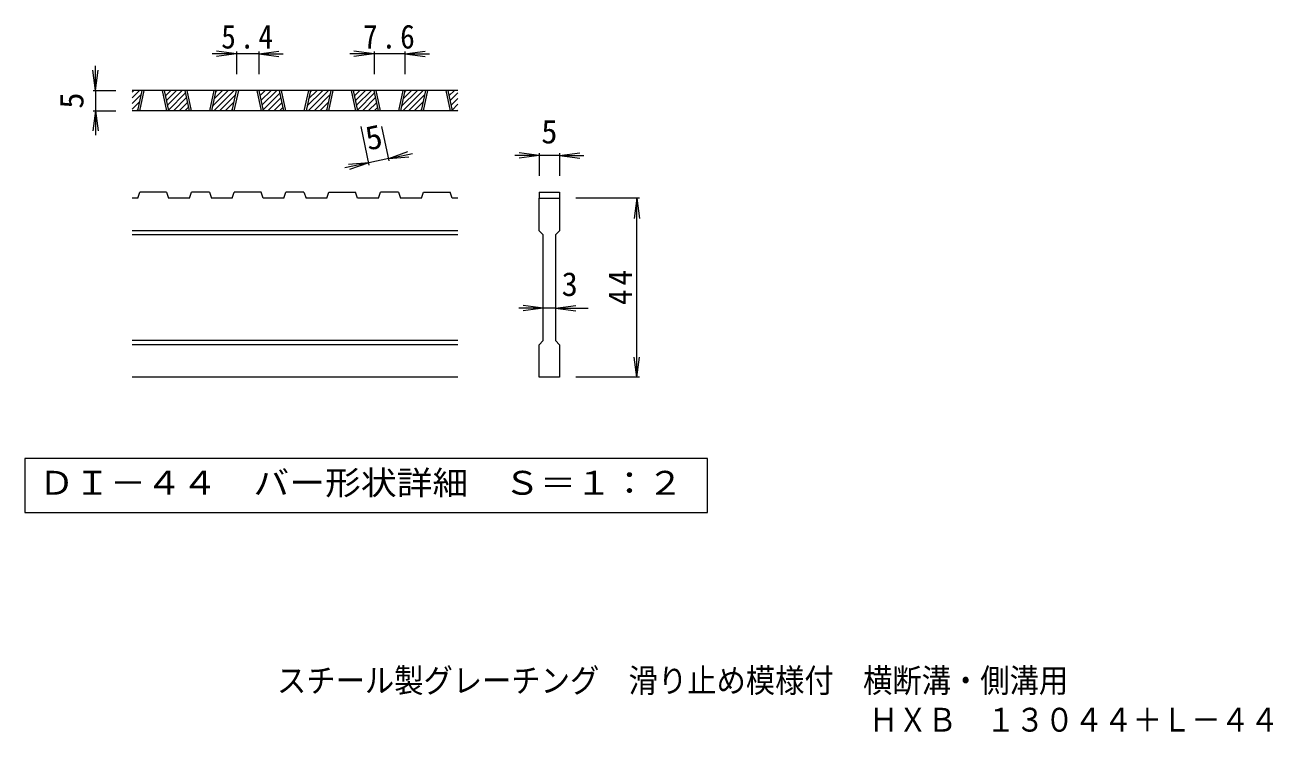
# Model space of a CAD drawing. Units: millimetres on the paper, enlarged 5 times, with parts at other scales. Extents: x -848 to 876, y -685 to 646.
# Drawn here: x -581 to 185, y -685 to -251 of the extents above; entities that cross this region are included whole.
import ezdxf
from ezdxf.enums import TextEntityAlignment as Align

# ---------------------------------------------------------------- set-up
doc = ezdxf.new("R2010")
doc.units = ezdxf.units.MM
doc.header["$LTSCALE"] = 5
for name, color, linetype, lineweight in [('D-0_通り芯', 3, 'Continuous', 9), ('D-4_寸法', 7, 'Continuous', 9), ('F-5_F-5ﾚｲﾔ', 2, 'Continuous', 9)]:
    doc.layers.add(name, color=color, linetype=linetype, lineweight=lineweight)
doc.layers.add('F-0_F-0ﾚｲﾔ', color=2, linetype='Continuous')
doc.styles.add('ＭＳ ゴシック', font='')
doc.styles.get('ＭＳ ゴシック').set_extended_font_data('MS Gothic')

msp = doc.modelspace()

# ---------------------------------------------------------------- linework, layer by layer
at = {"layer": 'D-0_通り芯'}
for p, q in [((-515.26, -295.655), (-510.727, -291.122)), ((-515.26, -292.12), (-514.262, -291.122)), ((-315.26, -291.122), (-515.26, -291.122)), ((-511.822, -303.622), (-509.147, -291.122)), ((-510.572, -303.622), (-507.897, -291.122)), ((-496.822, -291.122), (-494.147, -303.622)), ((-495.572, -291.122), (-492.897, -303.622)), ((-495.486, -291.521), (-495.087, -291.122)), ((-494.863, -294.434), (-491.551, -291.122)), ((-494.24, -297.346), (-488.016, -291.122)), ((-493.616, -300.258), (-484.48, -291.122)), ((-480.113, -303.622), (-482.788, -291.122)), ((-478.863, -303.622), (-481.538, -291.122)), ((-465.113, -291.122), (-467.788, -303.622)), ((-463.863, -291.122), (-466.538, -303.622)), ((-465.951, -300.877), (-456.196, -291.122)), ((-465.161, -303.622), (-452.661, -291.122)), ((-464.988, -296.379), (-459.732, -291.122)), ((-464.026, -291.881), (-463.267, -291.122)), ((-453.755, -303.622), (-451.08, -291.122)), ((-452.505, -303.622), (-449.83, -291.122)), ((-438.755, -291.122), (-436.08, -303.622)), ((-437.505, -291.122), (-434.83, -303.622)), ((-437.42, -291.521), (-437.021, -291.122)), ((-436.797, -294.434), (-433.485, -291.122)), ((-436.174, -297.346), (-429.95, -291.122)), ((-435.55, -300.258), (-426.414, -291.122)), ((-422.047, -303.622), (-424.722, -291.122)), ((-420.797, -303.622), (-423.472, -291.122)), ((-407.047, -291.122), (-409.722, -303.622)), ((-405.797, -291.122), (-408.472, -303.622)), ((-407.885, -300.877), (-398.13, -291.122)), ((-407.095, -303.622), (-394.595, -291.122)), ((-406.922, -296.379), (-401.666, -291.122)), ((-405.96, -291.881), (-405.201, -291.122)), ((-395.689, -303.622), (-393.014, -291.122)), ((-394.439, -303.622), (-391.764, -291.122)), ((-380.689, -291.122), (-378.014, -303.622)), ((-379.439, -291.122), (-376.764, -303.622)), ((-379.354, -291.521), (-378.955, -291.122)), ((-378.731, -294.434), (-375.419, -291.122)), ((-378.108, -297.346), (-371.884, -291.122)), ((-377.484, -300.258), (-368.348, -291.122)), ((-363.981, -303.622), (-366.656, -291.122)), ((-362.731, -303.622), (-365.406, -291.122)), ((-348.981, -291.122), (-351.656, -303.622)), ((-347.731, -291.122), (-350.406, -303.622)), ((-349.819, -300.877), (-340.064, -291.122)), ((-349.029, -303.622), (-336.529, -291.122)), ((-348.856, -296.379), (-343.6, -291.122)), ((-347.894, -291.881), (-347.135, -291.122)), ((-337.623, -303.622), (-334.948, -291.122)), ((-336.373, -303.622), (-333.698, -291.122)), ((-322.623, -291.122), (-319.948, -303.622)), ((-321.373, -291.122), (-318.698, -303.622)), ((-321.288, -291.521), (-320.889, -291.122)), ((-320.665, -294.434), (-317.353, -291.122)), ((-515.26, -299.191), (-509.679, -293.61)), ((-515.26, -302.727), (-510.641, -298.108)), ((-492.993, -303.17), (-482.464, -292.641)), ((-489.91, -303.622), (-481.84, -295.553)), ((-486.374, -303.622), (-481.217, -298.465)), ((-461.625, -303.622), (-451.613, -293.61)), ((-458.09, -303.622), (-452.575, -298.108)), ((-434.927, -303.17), (-424.397, -292.641)), ((-431.843, -303.622), (-423.774, -295.553)), ((-428.308, -303.622), (-423.151, -298.465)), ((-403.559, -303.622), (-393.547, -293.61)), ((-400.024, -303.622), (-394.509, -298.108)), ((-376.861, -303.17), (-366.331, -292.641)), ((-373.777, -303.622), (-365.708, -295.553)), ((-370.242, -303.622), (-365.085, -298.465)), ((-345.493, -303.622), (-335.481, -293.61)), ((-341.958, -303.622), (-336.443, -298.108)), ((-320.042, -297.346), (-315.26, -292.564)), ((-319.418, -300.258), (-315.26, -296.1)), ((-315.26, -303.622), (-515.26, -303.622)), ((-512.62, -303.622), (-511.604, -302.606)), ((-482.838, -303.622), (-480.594, -301.378)), ((-454.554, -303.622), (-453.538, -302.606)), ((-424.772, -303.622), (-422.528, -301.378)), ((-396.488, -303.622), (-395.472, -302.606)), ((-366.706, -303.622), (-364.462, -301.378)), ((-338.422, -303.622), (-337.406, -302.606)), ((-318.795, -303.17), (-315.26, -299.635)), ((-315.711, -303.622), (-315.26, -303.171)), ((-511.822, -357.372), (-515.26, -357.372)), ((-511.822, -357.372), (-510.572, -353.622)), ((-494.147, -353.622), (-510.572, -353.622)), ((-494.147, -353.622), (-492.897, -357.372)), ((-480.113, -357.372), (-492.897, -357.372)), ((-480.113, -357.372), (-478.863, -353.622)), ((-467.788, -353.622), (-478.863, -353.622)), ((-467.788, -353.622), (-466.538, -357.372)), ((-453.755, -357.372), (-466.538, -357.372)), ((-453.755, -357.372), (-452.505, -353.622)), ((-436.08, -353.622), (-452.505, -353.622)), ((-434.83, -357.372), (-436.08, -353.622)), ((-422.047, -357.372), (-434.83, -357.372)), ((-422.047, -357.372), (-420.797, -353.622)), ((-409.722, -353.622), (-420.797, -353.622)), ((-409.722, -353.622), (-408.472, -357.372)), ((-395.689, -357.372), (-408.472, -357.372)), ((-395.689, -357.372), (-394.439, -353.622)), ((-394.439, -353.622), (-378.014, -353.622)), ((-376.764, -357.372), (-378.014, -353.622)), ((-363.981, -357.372), (-376.764, -357.372)), ((-363.981, -357.372), (-362.731, -353.622)), ((-351.656, -353.622), (-362.731, -353.622)), ((-351.656, -353.622), (-350.406, -357.372)), ((-337.623, -357.372), (-350.406, -357.372)), ((-337.623, -357.372), (-336.373, -353.622)), ((-336.373, -353.622), (-319.948, -353.622)), ((-318.698, -357.372), (-319.948, -353.622)), ((-315.26, -357.372), (-318.698, -357.372)), ((-265.26, -353.622), (-252.76, -353.622)), ((-265.26, -353.622), (-265.26, -357.372)), ((-265.26, -357.372), (-252.76, -357.372)), ((-265.26, -377.372), (-265.26, -357.372)), ((-252.76, -353.622), (-252.76, -357.372)), ((-252.76, -357.372), (-252.76, -377.372)), ((-315.26, -377.372), (-515.26, -377.372)), ((-315.26, -379.872), (-515.26, -379.872)), ((-265.26, -377.372), (-262.76, -379.872)), ((-262.76, -444.872), (-262.76, -379.872)), ((-255.26, -379.872), (-252.76, -377.372)), ((-255.26, -379.872), (-255.26, -444.872)), ((-315.26, -444.872), (-515.26, -444.872)), ((-315.26, -447.372), (-515.26, -447.372)), ((-255.26, -444.872), (-252.76, -447.372)), ((-252.76, -447.372), (-252.76, -467.372)), ((-315.26, -467.372), (-515.26, -467.372)), ((-252.76, -467.372), (-265.26, -467.372))]:
    msp.add_line(p, q, dxfattribs=at)
msp.add_lwpolyline([(-265.26, -467.372), (-265.26, -447.372), (-262.76, -444.872)], dxfattribs=at)
at = {"layer": 'D-0_通り芯', "color": 7}
msp.add_lwpolyline([(-581.087, -517.372), (-581.087, -550.598), (-161.933, -550.598), (-161.933, -517.372)], close=True, dxfattribs=at)
at = {"layer": 'D-4_寸法'}
for p, q in [((-451.08, -268.622), (-463.474, -266.991)), ((-451.08, -267.122), (-451.08, -281.122)), ((-437.505, -268.622), (-425.112, -266.991)), ((-437.505, -267.122), (-437.505, -281.122)), ((-366.656, -268.622), (-379.049, -266.991)), ((-366.656, -267.122), (-366.656, -281.122)), ((-347.731, -268.622), (-335.338, -266.991)), ((-347.731, -267.122), (-347.731, -281.122)), ((-451.08, -268.622), (-466.08, -268.622)), ((-451.08, -268.622), (-463.474, -270.254)), ((-437.505, -268.622), (-451.08, -268.622)), ((-437.505, -268.622), (-425.112, -270.254)), ((-437.505, -268.622), (-422.505, -268.622)), ((-366.656, -268.622), (-381.656, -268.622)), ((-366.656, -268.622), (-379.049, -270.254)), ((-347.731, -268.622), (-366.656, -268.622)), ((-347.731, -268.622), (-335.338, -270.254)), ((-347.731, -268.622), (-332.731, -268.622)), ((-537.76, -291.122), (-539.392, -278.729)), ((-537.76, -291.122), (-537.76, -276.122)), ((-537.76, -291.122), (-536.128, -278.729)), ((-539.26, -291.122), (-525.26, -291.122)), ((-537.76, -291.122), (-537.76, -303.622)), ((-537.76, -303.622), (-539.392, -316.015)), ((-539.26, -303.622), (-525.26, -303.622)), ((-537.76, -303.622), (-536.128, -316.015)), ((-537.76, -303.622), (-537.76, -318.622)), ((-369.613, -337.041), (-374.672, -313.401)), ((-357.39, -334.425), (-361.889, -313.401)), ((-357.704, -332.958), (-345.926, -328.769)), ((-265.26, -331.122), (-277.653, -329.491)), ((-252.76, -331.122), (-240.367, -329.491)), ((-369.927, -335.574), (-384.595, -338.713)), ((-369.927, -335.574), (-382.387, -336.572)), ((-369.927, -335.574), (-381.704, -339.763)), ((-357.704, -332.958), (-369.927, -335.574)), ((-357.704, -332.958), (-343.036, -329.819)), ((-357.704, -332.958), (-345.244, -331.96)), ((-265.26, -331.122), (-280.26, -331.122)), ((-265.26, -331.122), (-277.653, -332.754)), ((-265.26, -329.622), (-265.26, -343.622)), ((-252.76, -331.122), (-265.26, -331.122)), ((-252.76, -329.622), (-252.76, -343.622)), ((-252.76, -331.122), (-240.367, -332.754)), ((-252.76, -331.122), (-237.76, -331.122)), ((-203.76, -357.372), (-242.76, -357.372)), ((-205.26, -357.372), (-206.892, -369.765)), ((-205.26, -357.372), (-203.628, -369.765)), ((-205.26, -467.372), (-205.26, -357.372)), ((-262.76, -424.872), (-277.76, -424.872)), ((-262.76, -424.872), (-275.153, -423.24)), ((-262.76, -424.872), (-275.153, -426.504)), ((-255.26, -424.872), (-262.76, -424.872)), ((-255.26, -424.872), (-242.867, -423.24)), ((-255.26, -424.872), (-242.867, -426.504)), ((-255.26, -424.872), (-235.26, -424.872)), ((-205.26, -467.372), (-206.892, -454.979)), ((-205.26, -467.372), (-203.628, -454.979)), ((-203.76, -467.372), (-242.76, -467.372))]:
    msp.add_line(p, q, dxfattribs=at)

# ---------------------------------------------------------------- texts
at = {"layer": 'D-0_通り芯', "color": 2, "style": 'ＭＳ ゴシック', "width": 1.1}
msp.add_text('ＤＩ－４４\u3000バー形状詳細\u3000Ｓ＝１：２', height=14.66, dxfattribs=at).set_placement((-572.76, -543.985), align=Align.BOTTOM_LEFT)
at = {"layer": 'D-4_寸法', "color": 2, "style": 'ＭＳ ゴシック'}
for rotation, p in [(90, (-540.76, -302.372)), (12.079, (-369.332, -332.379))]:
    msp.add_text('5', height=14.66, rotation=rotation, dxfattribs=at).set_placement(p, align=Align.BOTTOM_LEFT)
for s, p in [('5', (-264.01, -328.122)), ('3', (-251.51, -421.872))]:
    msp.add_text(s, height=14.66, dxfattribs=at).set_placement(p, align=Align.BOTTOM_LEFT)
at = {"layer": 'D-4_寸法', "color": 2, "char_height": 14.66, "attachment_point": 7, "style": 'ＭＳ ゴシック'}
for s, insert in [('\\T1.27;\\W0.9;5.4', (-460.543, -265.622)), ('\\T1.27;\\W0.9;7.6', (-373.444, -265.622))]:
    msp.add_mtext(s, dxfattribs=dict(at, insert=insert))
at = {"layer": 'D-4_寸法', "color": 2, "insert": (-208.26, -422.997), "char_height": 14.66, "attachment_point": 7, "rotation": 90, "style": 'ＭＳ ゴシック'}
msp.add_mtext('\\T1.27;\\W0.95;44', dxfattribs=at)
at = {"layer": 'F-0_F-0ﾚｲﾔ', "style": 'ＭＳ ゴシック', "width": 0.9}
msp.add_text('ＨＸＢ\u3000１３０４４＋Ｌ－４４', height=14.66, dxfattribs=at).set_placement((-62.772, -689.566), align=Align.BOTTOM_LEFT)
at = {"layer": 'F-5_F-5ﾚｲﾔ', "style": 'ＭＳ ゴシック', "width": 0.9}
msp.add_text('スチール製グレーチング\u3000滑り止め模様付\u3000横断溝・側溝用', height=14.66, dxfattribs=at).set_placement((-426.315, -665.453), align=Align.BOTTOM_LEFT)

doc.saveas('drawing.dxf')
